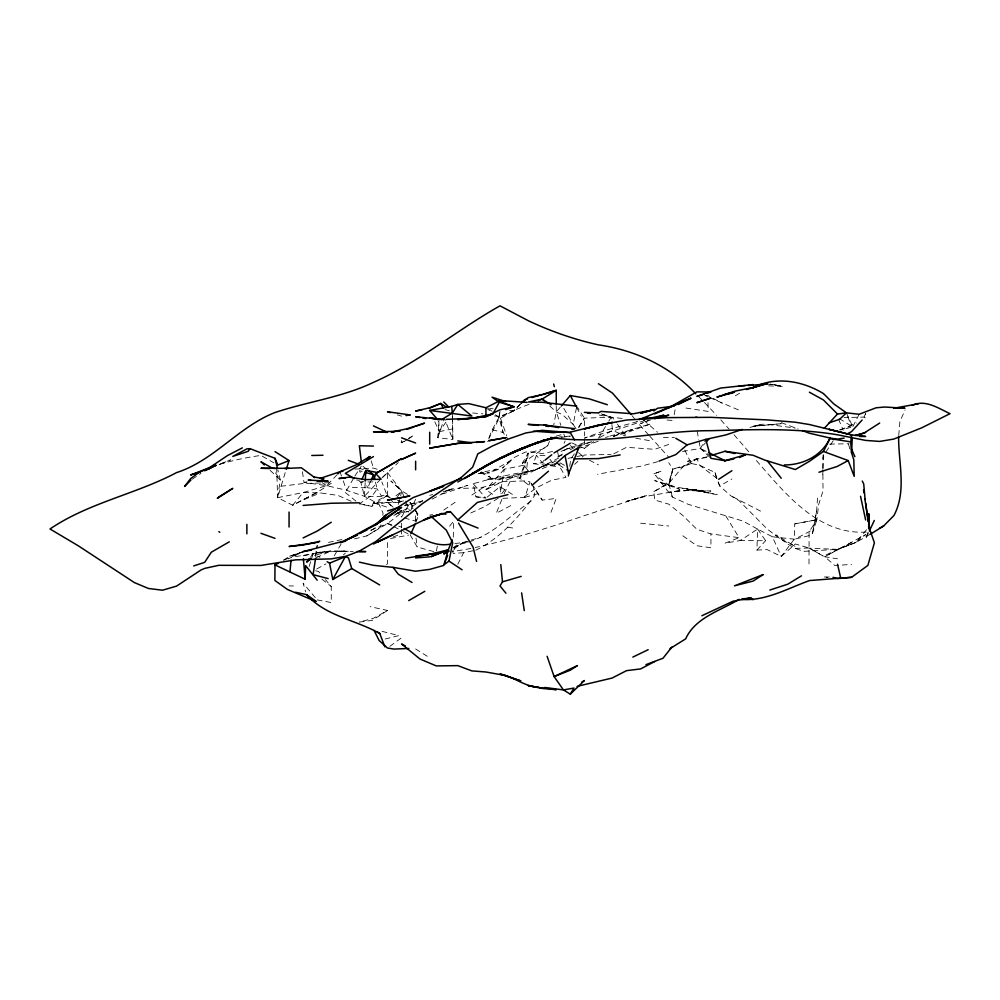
<?xml version="1.0" encoding="UTF-8"?>
<svg xmlns="http://www.w3.org/2000/svg" width="1000" height="1000" viewBox="0 0 1000 1000"><rect width="100%" height="100%" fill="white"/><g stroke="black" fill="none" stroke-linecap="round" stroke-linejoin="round"><path stroke-width="0.75" stroke-dasharray="5 3.75" d="M415.625 520.837L415.625 513.188M556.25 405.737L556.25 411.9L553.75 424.825M571.725 442.887L584.375 448.363L584.375 431.737M584.375 425.688L584.375 418.137L577.55 407.35M382.938 515.45L382.962 512.812L378.938 504.137L364.425 496.287L346.637 490.325L342.013 477.463M809 563.938L809.112 531.825L816.838 519.75L818.662 504.562L823.025 490.85L822.875 470.087M822.9 468.625L823.15 455.425M453.288 537.188L453.65 521.15L447.238 529.05M822.812 474.475L822.925 469.812M822.962 468.263L823.288 454.263M870.188 534.312L856.062 542.388L837.5 549.362L823.438 556.188L809.175 548.025L795.312 543.987L781.25 556.487L767.188 549.612L756.912 550.1L757.6 529.087L743.213 521.163L688.1 504.263L672.425 497.075L655.612 475.375L668.75 485.05L667.013 483.963L679.725 489.3L654.688 480.588L675.537 486.887L717.188 494.688L696.875 490.175L682.812 488.237L708.213 492.65L696.875 490.175L710.925 491.075L683.775 490.525L696.875 489.688L668.75 492.3L681.575 490.363L645.425 496.425L626.562 501.438L647.438 495.262L626.562 501.438M757.6 529.087L765.612 540.712L740.325 540.525L739.062 537.675L725 543.212L740.325 540.525L757.6 529.087L772.4 536.788L781.25 556.487L794.237 539.175L794.762 523.875L816.838 519.75L812.425 533.438L809.375 535.575L795.312 539L813.3 529.412L816.612 511.25L817.775 494.35M452.638 418.775L452.837 439.5L437.762 437.7L438.812 420.863L439.3 431.675L437.762 437.7L444.387 418.375L452.837 439.5L452.275 413.088L452.55 417.362M365.175 482.612L364.425 496.287L387.5 496.5L390.312 497.55M549.438 441.4L547.762 445.588L542.188 449.288L528.125 453.113L526.912 467.425L528.125 470.588L519.738 478.125L509.712 477.35L492.312 478.525L473.175 483.713L475.962 496.838L485.938 498.125L473.175 483.713M898.737 435.5L899.9 421.562L905.075 409.938M315.8 556.825L317.188 545.375L315.525 555.075L312.2 557.712M520.562 403.7L514.062 410.7L498.925 417.388L492.2 429.75L487.413 441.512M500 411.325L499.012 418.587L488.775 438.812M569.725 466.388L570.837 458.9L574.888 453.125M331.25 483.312L317.188 492.4L292.675 505.225L277.638 497.675L280.287 479.913L277.825 469.825M528.125 470.588L522.312 463.363L528.125 453.113L525.112 464.988L504.288 469.2L500.35 493.125M499.738 412.837L498.925 417.388L503.062 432.488L507.825 438.762M674.212 414.675L675.512 407.3M436.425 550.962L437.638 544.388M823.6 455.45L823.037 458.375L825.075 453.3M816.612 511.25L812.425 533.438L813.3 529.412M401.163 442.6L401.562 440.55L402.262 442.775L401.163 442.6L402.262 442.775L407.3 439.5M576.487 407.675L573.2 424.462L576.05 428.775M725.75 515.862L739.062 537.675L710.938 533.925L696.875 529.275L682.812 515.475L668.75 504.15L654.688 500.012L653.863 491.562L669.463 483.375L672.837 469.087L668.75 462.75M342.075 489.212L326.587 485.65L303.125 492.55L277.638 497.675L285.837 470.562M398.225 504.363L400.262 497.088M400.675 495.637L401.8 490.938L390.9 481L401.562 491.037L387.5 472.612L383.288 471.25M380.962 524.775L380.175 527.45L366.737 535.925L354 539.012M309.15 566.45L313.137 553.7L331.25 550.825L351.863 551.362M502.863 498.338L524.888 497.337L529.963 481.9L524.575 480.913L502.25 481.662L485.938 489.75L493.288 494.712M528.125 484.625L519.738 478.125L528.125 453.113M867.812 532.5L865.625 538.987L868.725 532.362M416 522.15L417.95 516.788L417.85 514.15L410.05 502.413L401.562 517.087L397.537 512.837M555.625 466.362L533.312 463.725L536.438 455.288L547.087 455.775M550.925 512.362L556.25 498.425L542.188 500.1L529.963 481.9L531.663 483.938M501.85 499.412L496.287 513.288L510.938 505.513M504.075 493.862L512.962 475.475C528.013 472.8 542.562 467.7 556.25 460.775M514.487 409.65L514.062 410.7L500 416.337L494.438 415.95M519.738 478.125L525.112 464.988M410.588 510.913L415.625 499.2M389.4 497.625L387.5 495.2L373.438 502.812L371.85 506.4L359.375 503.9L373.438 494.137L377.2 488.913L375.363 481.85M370.637 481.287L367.738 487.788L351.425 487.55M864.025 417.088L865.625 413.512L865.475 418.1L864.025 417.088L844.087 417.587M564.062 443.325L565.163 440.925M457.812 564.237L463.625 552.675L474.3 550.5M859.137 414.263L852.788 426.838L851.562 427.725M346.637 490.325L354.125 477.375M354.875 476.075L361.275 466.175M334.288 555.75L341.125 543.95M578.913 427.525L584.375 418.137L611.163 417.238L625.212 418.787M682.537 451.488L700.375 448.462L705.788 439.387M598.438 438.263L605.588 426.438M608.775 421.175L611.163 417.238L598.438 412.887M475.825 550.2C500.375 538.312 518.825 516.862 534.788 495.35L533.362 485.988L542.188 500.1M825.9 452.038L833.275 440.65M578.45 427.25L584.375 418.137M453.587 550.337L457.812 544.2L453.55 547.663L457.812 545.925L453.975 548.112M434.812 421.763L439.3 431.675L446.213 421.763M543.812 460.412L542.188 462.738L533.312 463.725M397.5 496.712L401.8 490.938L408.088 494.7M501.7 493.688L506.863 486.925M310.363 557.3L313.137 553.7L291.312 557.337M866.587 529.675L855.987 542.35L865.625 534.637L824.712 556.775L834.963 565.612L851.562 564.362M669.463 482.55L682.812 466.838L696.875 458.425L699.538 465.188L716.363 477.975L719.712 486.012L730.863 495.812L739.062 500.637L767.188 529.025L781.25 539.675L795.312 546.425L775.738 534.862L787.837 544.113L795.312 548.375L803.425 551.35L837.5 549.362L856.062 542.388L839.212 548.9L824.712 556.775L837.5 558.8M560.262 407.225L556.25 411.9L560.862 425.312M504.288 469.2L485.938 489.75L500 479.125L533.9 470.062L485.938 479.425L500 479.113L509.712 477.35M709.875 457.337L700.375 448.462L705.175 443.137M756.912 550.1L765.612 540.712M386.562 564.688L387.5 563.688L387.5 540.612M380.75 479.062L364.425 496.287L360.838 482.125L356.95 479.938M302.413 471.725L304.025 482.438L326.587 485.65L337.9 473.888M520.388 404.125L514.062 410.7L509.575 410.288M375.325 527.688L370.625 530.775M574.637 464.375L577.888 461.262M582.212 457.1L584.375 455.025L611.025 454.462M381.875 477.987L387.5 472.612L387.5 496.5L381.875 481.962M382.938 477L398.275 462.587M343.413 554.938L345.312 553.2M672.425 497.075L668.6 483.05L672.837 469.087L682.812 466.838L691.287 463.5L696.875 458.425M487.113 497.175L500 486.688L514.062 495.438M531.188 500.962C507.625 517.337 487.938 540.112 457.812 544.487M366.737 535.925L387.5 523.562L401.562 512.762L408.587 511.425M395.9 495.825L401.9 491.275L405.15 499.65M524.138 496.9L536.475 487.775L551.587 480.262L565.925 477.375L556.987 462.05M389.85 646.325L401.562 637.775M584.375 448.363L593.75 441.625M547.762 445.588L522.312 463.363M443.75 510.05L457.812 500.462M192.2 479.2L200.938 473.338M471.875 495.025L485.938 485.637M387.5 610.475L372.337 620.35L359.375 622.075L373.438 618.288L387.5 610.475L370.138 606.65M408.562 438.688L413.612 435.412L408.787 438.375M558.8 457.962L528.125 473.663L514.062 476.912L500 482.738L480.425 487.9L457.812 488.438L467.812 485.3L443.75 493.625L439.525 494.15M283.4 560.138L289.525 556.3L303.125 551.688L288.238 558.875M498.25 498.188L484.712 506.613L469.012 513.787M401.562 442.825L403.975 441.337M454.288 548.088L463.013 542.8L454.025 548M735.312 395.825L742.763 391.312M393.888 515.438L401.562 510.838L397.8 512.9M562.5 454.087L556.25 457.75L561.875 455.05M653.863 491.562L668.625 482.887L669.463 483.375L672.837 469.087L691.287 463.5L699.538 465.188L715.013 472.488L719.712 486.012L731.9 478.975M492.2 429.75L503.062 432.488L500.462 418.275L514.425 410.1L531.087 403.5M599.712 437.537L612.5 430.375L625.15 435.962M316.7 569L325.962 563.9M840.238 429.963L856.4 423.075M351.138 501.25L337.85 495.387L320.412 492.938L303.125 492.55L292.675 505.225L317.188 492.4M570.312 449.75L575.625 446.912M283.95 560.175L303.125 551.688M395.662 514.25L422.762 500.825M839.212 548.9L851.562 542.5M613.775 453.775L626.562 447.3L654.688 449.325L668.75 444.425M432.163 499.087L452.925 488.263L443.75 491.75L453.787 488.762L443.25 491.65M316.225 557.725L331.25 550.825L315.525 555.075L319.938 557.3M370.65 530.262L387.5 523.562L393.125 524.975M578.75 446.213L592.863 441.3M219.088 464.525L230.6 459.875L218.75 464.6C232.575 460.45 246.912 457.3 260.938 455.438L273.938 462.863M303.863 499.625L320.412 492.938M453.95 547.487L457.812 545.925M542.188 468.625L554.837 463.638M598.125 441.225L580.013 447.962M328.45 542.425L343.088 539.288M650.462 419.95L640.625 423.663L648.725 420.188M393.125 536.987L401.562 533.862L401.562 529.288M584.375 442.6L560.413 451.538L570.312 448L564.388 449.175M613.9 436.1L632.475 429.538L612.5 436.587L615.087 435.75M839.438 429.95L851.2 425.925L846.425 412.85L852.788 426.838L841.675 429.837M302.625 551.888L289.525 556.3L301.95 552.225M644.875 420.462L612.5 431.138L584.375 438.125L605.612 430.275L639.138 421.138M638.413 497.912L583.5 515.938C547.9 528.062 511.95 539.325 475.213 547.525M576.95 446.2L592.638 441.425M605.525 437.488L608.425 436.6M609.788 436.188L650.788 423.875L626.562 432.762L613.625 436.25M422.738 500.8L404.675 505.525L420.863 502.137M462.663 542.587L469.8 540.475M471.238 540.05L481.238 537.087M556.25 436.125L564.362 433.812M524.888 497.337L537.45 493.812M429.688 495.363L432.7 494.538M657.837 461.65L641.888 466L597.487 474.288M385.188 639.012L398.787 635.612L379.4 630.675M749.925 427.4L763.575 424.038L753.125 426.287L781.25 423.688L753.125 426.287L769.737 424.65L795.312 428.088M707.562 456.662L687.513 461.312L709.475 456.8M304.025 482.438L306.95 481.763M393.175 507.188L387.5 502.188L378.938 504.137L373.438 502.812L402.537 502.337M439.3 431.675L453.3 428.738M568.088 458.35L575.487 456.838M576.975 456.538L584.375 455.025M552.55 451.512L542.188 453.562L528.125 451.65L525.212 452.163L513.062 458.025L502.438 468.125L512.325 459.6L490.825 472.013L500 468.9L480.75 472.337M429.688 515.125L432.575 514.562M303.125 555.837L324.9 551.575L317.188 552.525L345.312 550.925L337.45 551.487L353.175 551.487M816.838 519.75L794.762 523.875M390.525 538.5L408.65 535.112M397.863 513.375L408.225 511.463M470.887 548.488L452.1 551.7M354.888 469.113L373.438 468.062L381.875 470.8M363.9 481.65L360.838 482.125L366.438 482.013M561.038 437.463L570.312 436.087L559.062 436.95M403.663 500.95L393.2 502.488L390.35 498.85M866.237 532.025L865.625 532.1C816.45 534.725 783.6 491.213 754.125 458.013M454.913 543.562L470.337 541.625M280.763 486.287L304.012 483.475L330.763 482.675M478.062 473.387L489.462 472.8L479.2 473.462M704.8 395.7L707.763 395.475L711.75 397.612M463.625 552.675L453.25 553.4L452.4 550.763M795.312 548.375L809.175 548.025M367.837 481.975L373.438 481.863M829.55 444.1L849.15 443.762M768.55 385.863L782.663 386.35L770 384.025M829.362 577.038L823.438 576.962L827.65 577.425M663.375 437.35L674.475 437.55M289.062 585.9L293.45 585.975M837.5 549.362L809.375 548.2L823.438 556.188M472.612 412.975L482.875 413.85M475.962 496.838L484.75 497.587M490.138 408.475L493.125 408.75M667.087 419.988L673.175 420.562M640.625 523.188L668.75 526.013M772.4 536.788L794.237 539.175M767.188 384.038L780.562 385.925L767.188 383.5M399.575 510.637L408.537 511.987M686.012 408.05L708.263 411.438L707.862 398.387M507.713 527.225L514.062 528.212M635.775 438.212L652.663 441.2M356.562 479.963L359.375 480.45M599.25 415.075L611.163 417.238L611.75 423.075M317.188 599.9L331.25 602.55L331.25 586.5L325.4 579.562M359.812 503.75L371.85 506.4L387.5 495.2L381.037 495.475L377.2 488.913L367.738 487.788L365.163 482.512M315.562 570.8L318.587 571.462L321.5 574.938M398.75 526.375L401.562 527.087M552.638 465.55L542.188 462.738L536.438 455.288M410.163 534.825L417.2 547L434.725 551.875M404.375 517.913L415.625 521.188L417.85 514.15L414.738 509.462M362.2 471.463L359.375 470.637L361.3 474.6M445.188 409.588L449.513 410.887M397.337 414.862L401.562 416.188M373.438 502.812L389.35 507.887M359.375 468.312L363.25 469.6M601.25 413.888L612.812 417.825L616.475 422.825M397.337 500.15L401.562 501.712M781.25 422.638L798.125 428.988M709.613 397.575L738.763 410.062M556.25 463.088L559.875 464.637L559.1 460.175M481.4 471.938L486.85 474.312L490.65 477.562L479.55 472.175M705.362 395.675L708.2 396.95M760.588 511.125L730.863 495.812M699.025 441.225L700.375 448.462L707.212 451.863M387.5 523.562L392.837 526.213M394.162 526.875L398.162 528.862M403.5 531.512L408.825 534.163M589.487 460.238L598.438 464.837M713.075 398.325L722.35 403.3M560.087 462.887L565.2 465.712M404.113 503.237L413.062 508.562M839.275 418.562L851.2 425.925M415.625 648.95L429.688 657.8M558.812 464.775L569.038 471.525M321.887 482.537L326.587 485.65M682.812 535.788L696.875 545.737L710.938 547.75L710.938 533.925M485.938 407.75L490.662 411.262M495.387 414.762L498.925 417.388L496.637 415.375M700.375 448.462L709.762 455.6M321.875 579.1L331.25 586.5M362.925 466.3L366.45 469.125M345.312 492.512L358.2 502.95M570.312 445.513L572.65 447.537M578.513 452.575L583.2 456.6M643.55 420.037L657.537 432.262M488.638 408.338L492.075 411.35M549.763 405.988L556.25 411.9L562.312 414.513L573.2 424.462L561.85 405M270.05 470.3L280.287 479.913L273.712 470.2M699.038 397.013L703.363 401.425M704.45 402.525L716.663 415.35M648.662 434.963L636.812 421.712M649.663 436.012L668.75 457.287M387.5 502.188L392.525 507.512M720.825 419.9L729.013 429.038M734.038 434.762L749.188 452.275M315.312 597.663L303.125 583.1L305.6 591.812M549.925 459.3L552.775 462.837M632.05 415.675L635.862 420.5M617.4 424.087L625.65 435.337M410.05 502.413L413.95 508.288M576.525 407.188L581.35 416.262M684.762 450.075L691.287 463.5M838.538 419.137L843.25 430.238M405.688 501.037L409.487 510.812M500.462 418.275L506.775 435.838M339.95 471.75L341.5 476.037M415.625 510.087L417.95 516.788M563.775 433.95L564.75 436.838M371.2 460.85L373.438 468.062M848.512 444.113L850.037 449.675M715.013 472.488L716.363 477.975M697.15 431.1L698.763 439.775M557.575 451.25L558.85 458.688M416.012 538.05L417.2 547M500 486.688L500.863 494.012M611.9 424.538L612.5 430.375M276.637 467.675L277.638 497.675M401.562 523.188L401.562 527.762M542.188 466.587L534.462 470.375L549.725 462.95L542.188 466.587M660.95 471.225L653.337 474.062L660.95 471.225"/><path stroke-width="1.5" d="M556.25 404.188L556.25 390.3L532.025 397.5M868.688 528.425L868.763 513.625L868.838 528.938M278.5 563.212L275 564.913L274.875 580.462L287.438 589.45L315.837 601.413M275 564.913L305.163 579.212L305.637 565.6L317.188 580.188M711.8 455.275L725 451.3L753.125 455.288L764.675 460.05L795.312 469.538L809.375 461.35L823.438 451.475L848.188 460.55L854.2 476.362L853.825 459.913L851.562 452.75L852.288 437.512M365.25 481.087L365.838 470.45L377.475 472.512M289.975 571.737L291.05 560.212M568.4 475.95L569.062 470.875M851.562 452.75L850.7 441.863L851.538 435.85M315.575 558.312L313.087 574.637L328.162 578.6M444.375 564.513L449.012 561.112L452.7 542.737L446.325 530.188L430.8 516.125M374.175 479.1L375.65 473.562L401.55 458.612L402.3 459.038L415.625 453.137L401.562 459.5L401.55 458.612L375.65 473.562L381.075 479.25L365.125 479.637L349.263 477.125L338.95 478.512L345.312 477.975M444.3 563.837L448.075 550.4L452.25 539.825M286.3 469.125L289.062 460.55L275 451.625M415.513 523.488L410.887 533.675M447.625 555.413L443.75 565.438L429.688 569.388L415.625 571.213L393.075 567.375L373.438 565.325L359.375 562.137M578.938 447.35L568.625 473.862L565.037 455.562L578.938 447.35L577.325 449.663M361.938 479.525L365.838 470.45M371.213 479.988L373.525 474.787L367.638 470.075M869.35 531.038L874.312 520.45M823.438 451.475L829.938 438.612L850.7 441.863M327.15 561.7L329.562 563.175L332.762 579.513L345.312 556.675L348.45 557.837L351.763 568.55L379.637 584.925M492.85 413.888L472.3 418.263L485.938 416.625L492.85 413.888L499.3 402.175L514.062 406.812L505.575 409.637M830.037 438.062C821.963 455.625 803.213 465.087 784.338 464.938M767.188 384.038L748.162 385.487M500.8 564.612L502.488 581.825L500 585.962L505.938 593.2M547.112 656.3L554.113 676.587L563.425 689.912L570.312 694.163L574 688.062L563.425 689.912L544.85 687.475M441.6 419.625L452.275 413.088L457.812 404.412L468.688 403.612L485.938 407.75L498.938 401.163L501.887 400.688L527.075 402.375M250.037 448.663L248.238 451.275L232.812 456.388L246.875 448.888L250.037 448.663L275 458.3L277.838 465.087L289.062 460.55M309.438 558.5L306.663 562.112L311.1 558.587M671.825 647.113L663 658.25L645.938 664.65M561.275 406.05L570.312 395.525L589.375 398.888L607.362 404.738M824.375 428.212L837.5 414.025L846.425 412.85L859.137 414.263L876.075 407.8L884.638 407.025L904.95 408.237L893.75 408.237L918.363 403.8M366.987 459.75L369.85 456.538L356.112 464.837L339.95 471.75L320.037 478.45M706.137 442.075L709.013 438.888M862.15 420.012L851.562 431.587L846.45 434.338M366.812 459.837L369.85 456.538M337.9 473.888L339.95 471.75L342.938 471.225M521.45 403.025L528.125 397.612L542.225 394.738M870.188 534.312L883.725 525.887L893.925 515.538C906.85 491.2 898.462 463.125 898.612 437.05M548.488 471.2L532.1 485.25M521.575 402.713L524.612 399.75L527.575 398.85M570.312 694.163L584.375 680.55L581.8 682.062M461.287 478.2L429.837 491.163L443.75 486.163L412.95 497.65L386.4 514.8L375.625 524.812L359.375 533.587L367.05 529.825M375.625 524.812L386.4 514.8M446.388 512.013L450.363 511.625L457.812 519.95L477.425 502.4L507.962 494.6M553.975 465.412L565.037 455.562M742.375 429.387L726.087 434.875L705.788 439.387L687.087 444.837L675.825 454.575L659.038 461.112M544.963 460.2L551.737 454.8M553.987 452.987L570.312 443.2M385.213 519.4L401.562 507.325L375.487 524.738L387.5 517.587L345.312 540.538L357.587 534.888M741.875 599.438C765.863 601.175 787.675 588.375 809.625 580.538L851.562 577.312L867.85 565.438L874.412 542.837L869.75 529.3L864.8 498.725M653.75 410.938L657.537 408.25L674.25 406.025M190.95 480.037L184.562 486.463L190.625 478.6L199.725 471.975L216.225 465.262L207.25 469.6L210.975 467.675M718.675 479.312L731.912 470.712M879.688 423.05L863.838 433.212L855.65 435.45M204.688 470.838L227.525 455.55L242.35 447.875M401.562 459.5L402.3 459.038M331.25 522.25L317.188 531.087L303.125 537.925M538.025 400.737L542.188 399.087L556.25 390.3L543.612 394.475M670.05 648.612L685.662 638.862C695.337 617.475 720.375 610.763 739.062 599.35M801.462 575.825L787.812 584.188L769.837 590.037M485.938 465.525L523.3 447.7L492.312 462.287L464.263 478.562L500 458.175L537.55 442.25M471.875 473.65L485.938 465.675M471.875 474.312C493.312 460.538 516.425 449.462 540.612 441.463L507.413 454.762L540.612 441.463M457.812 481.975L492.312 462.287M485.938 465.988L492.25 462.25M448.888 550.975L443.75 553.95L448.862 551.038M229.312 541.812L211.325 552.2L204.688 562.325L193.713 565.925M332.762 579.513L351.763 568.55M408.738 600.6L424.837 591.312M678.188 404.562L690.812 398.275L639.212 419.675M373.438 456.6L345.312 473.4L354.363 478.488M879.688 528.175L883.725 525.887M668.75 407.812L696.875 391.863L710.938 392L706.712 393.325M848.188 460.55L837.125 466.5L818.938 472.25M654.688 661.562L640.625 668.925L626.562 670.638L612.075 678.062L577.087 686.363M373.438 544L429.688 517.288L423.638 520.062L441.225 513.975L431.125 516.875L450.363 511.625M632.85 657.087L648.175 649.7M500 458.375L514.062 451.7M357.438 534.987L342.425 541.45L303.125 551.613L311.562 550.05M392.887 534.775L377.325 542.038L387.5 537.312M317.188 542.487L319.775 541.287L303.125 545.05L289.062 546.5L315.8 542.75M739.45 457.525L745.8 454.712L725 460.7L710.938 458.325L705.788 439.387M690.812 398.275L654.688 413.888M701.862 615.75L733 601.237L750.863 597.925L753.125 599.788M429.15 408.288L440.875 403.438L446.763 407.413M329.562 563.175L345.312 556.675M204.688 470.337L210.45 468.013M514.062 451.575L528.125 445.887L556.25 437.312M447.875 549.9L430.85 556.7L447.5 550.075L427.525 554.788M211.775 466.788L190.625 475L200.475 471.737M415.625 426.375L424.525 423.15L406.4 428.925L391.262 432.075L394.2 431.838M407.188 429.288L414.212 426.863M528.125 445.8L546.4 439.6L542.05 440.988M829.087 422.863L839.675 419.263L846.425 412.85L833.787 403.913L823.688 393.8M657.3 417.312L663.812 415.163L649.275 418.363M429.688 410.438L451.725 406.375L457.812 404.412L471.875 416.062L429.688 410.438L437.788 419.7M387.5 510.925L399.188 507.25M703.9 394.2L696.875 396.413L720.612 388.062L753.125 384.575M643.538 418.45L647.812 417.163M746.462 389.538L767.188 383.5L750.312 388.413M340.3 542.688L345.637 541.138M502.488 581.825L521.188 576.375M855.775 435.35L865.625 432.488M734.4 392.212L716.912 397.1L734.825 391.2L755.588 386.962L753.125 387.587C775.775 375.962 802.45 380.863 823.438 393.562M654.688 409.387L640.625 413.212L654.163 409.588L633.325 413.8L601.05 411.4L598.438 412.887L584.375 412.388M554.95 437.5L542.188 440.763L554.837 437.525M654.712 418.65L668.75 415.163L654.688 418.35L665.2 415.962M912.025 405.45C925.138 399.012 938.388 408.3 950 413.675L921.875 427.762L893.75 439.087L879.688 441.413L865.625 440.412L837.5 434.787C795.7 427.912 753.112 429.562 710.938 430.688C657.463 430.5 603.938 445.487 550.725 437.438M570.312 432.137L597.312 425.475L626.562 420.037L668.062 417.612L710.938 417.337L767.188 419.913L795.312 422.212L809.375 424.525L851.562 434.9L865.625 436.45L860 436.5M551.038 438.562L547.137 439.513L557.95 437.912M574.525 439.938L570.312 432.587L542.188 430.337L525.887 432.95L508.325 439.05L492.3 446.037L477.788 453.9L472.675 467.175L461.675 477.075L422.8 503.338L376.112 541.337L359.375 551.062L345.8 556.312L331.25 558.888L295.675 559.85L260.938 565.438L218.75 565.312L204.688 568.4L200.875 570.062L176.562 586.112L162.5 590.212L148.438 588.475L134.375 582.575L78.125 545.7L50 528.987C88.825 502.638 135.55 494.288 176.562 472.6C214.1 460.55 238.65 426.65 275 412.525C307.575 401.637 342.2 397.337 373.438 382.375C418.787 362.375 456.987 330.012 500 305.837L528.55 320.838C550.825 331.337 574.188 339.462 598.225 344.825L598.438 344.862C635.275 350.2 670.238 366.287 695.788 393.812M734.5 392.125L725 394.325L732.025 393.013M402.938 497.463L409.837 495.863L387.5 500.062L401.562 497.788M571.775 429.312L574.7 428.663L544.025 425.062L528.125 424.387L538.488 425.425M551.087 404.75L542.188 399.087L528.462 401.975L542.188 402.287L576.788 406.15M722.188 459.862L725 460.7L733.787 458.963M438.05 553.1L405.387 558.237M421.737 409.925L415.625 411.025L429.688 407.762L440.875 403.438L443.175 408.013M620.175 454.913L598.45 458.6L573.9 458.875M844.163 438.088L837.5 439.15L830.662 438.188L809.375 433.212L802.337 430.575M405.938 415.562L410.3 414.938L387.5 411.763L390.312 412.65M429.688 554.2L433.837 553.638M415.625 556.05L433.762 553.675M438.088 553.088L435.25 553.45L438.425 553.162M498.938 401.163L514.062 406.812L500 409.787L485.938 416.625L457.812 419.538L471.287 418.35L446.087 419.363M742.013 598.987L750.863 597.925M476.125 442.438L484.625 441.613L457.812 443.387L429.688 448.15L457.812 443.387L471.875 442.85L457.812 440.913M321.325 479.062L324.075 478.825L313.625 476.9M851.562 577.312L837.5 578.525L832.975 577.312M303.125 505.438L331.25 503.25L359.375 502.812M415.625 557.925L429.688 556.838M639.375 418.738L654.688 418.1M739.062 385.887L745.125 385.625M284.6 468.488L301.337 467.762L314.75 477.625M408.825 648.475L393.975 649.075L387.5 648.037L379.137 640.512L374.075 630.413M400.075 431.262L373.438 431.812L387.5 432.4L373.438 425.913M311.775 455.487L323 455.25M450.262 544.15C432.962 547.45 418.45 536.287 404.125 528.538M695.612 417.287L696.875 417.275M289.062 468.312L260.938 468.263L269.725 468.512M317.188 481.2L328.2 481.2L308.137 480.062L311.15 480.438M359.375 551.587L365.75 551.587L357.362 551.525M373.438 446.062L359.375 445.75L361.375 462.337M570.312 432.587L560.363 431.863L553.475 432.65L533.488 431.15M275.475 468.488L272.413 468.212L260.938 461.75L264.35 464.963M545.887 426.175L548.85 426.475M443.013 419.462L415.625 416.775L419.975 417.537M539.362 687.562L543.663 688.088M441.15 419.513L429.688 417.925L439.525 419.6M538.488 687.113C524.45 686.825 513.638 676.413 500 674.013L520.725 680.863M548.85 688.6L556.25 689.675L542.188 688.438L528.125 685.612L537.962 687.312M558.625 427.6L544.025 425.062L551.663 426.413M422.875 418.05L425.763 418.562M587.35 412.925L590.325 413.462M441.287 513.413L445.825 514.237M295.525 592.238L306.537 594.65L316 601.213M725 451.3L734.837 453.562M851.562 434.9L828.95 429.312L840.925 432.262M365.037 472.3L373.525 474.787L374.625 479.025M505.625 401.55L492.062 397.188L498.013 401.388M520.575 680.825L504.35 675.3L485.938 672L471.875 670.9L457.812 665.638L436.238 665.913L420.025 659.038L401.562 643.975L405.312 645.875M260.938 533.3L275 538.35M401.562 437.812L415.625 442.987M348.3 460.325L359.05 464.35M457.812 519.95L478.062 528.1M384.875 646.85L379.8 633.55C355.613 619.725 325.962 616.375 306.537 594.65M708.587 452.537L725 460.7M809.375 392.2L823.438 399.975L837.5 414.025M675.8 438.312L687.087 444.837M412 582.475L398.263 574.175L393.075 567.375M449.012 561.112L462.088 569.8M598.438 383.738L612.5 393.125L631.087 414.475M377.25 631.788L379.8 633.55M218.863 531.613L219.775 532.263M542.188 399.087L544.35 401.062M443.75 401.975L448.787 407.088M767.188 460.75L781.25 478.237M458.562 523.125L473.1 547.2L476.575 561.438M570.312 395.525L575.825 405.887M862.288 481.037L863.737 484.05L865.1 499.5M851.45 448.925L854.9 456.675M553.638 384.025L554.325 386.65M275 458.3L277.475 468.387M860.537 496.262L865.625 519.975M837.513 564.15L840.788 578.488M865.625 503.013L868.025 521.25M521.625 592.875L524.263 610.638M863.538 489.875L863.962 492.825M303.375 558.763L305.163 579.212M451.725 406.375L452.275 413.088M485.938 407.75L485.938 415.513M429.688 432.238L429.688 444.113M415.625 461.213L415.625 469.837M289.062 512.038L289.062 527.025M246.875 524.35L246.875 533.85M218.75 497.013L217.325 498.375L232.812 488.363L218.75 497.013M577.413 665.6L570.312 670.188L554.113 676.587L577.413 665.6M763.1 574.625L753.125 581.075L734.438 585.837L763.1 574.625M697.875 402.35L696.875 402.713L710.938 398.038L697.875 402.35M598.438 425.163L584.375 428.888L612.5 422.375L598.438 425.163M505.925 437.663L488.8 440.712L505.925 437.663"/></g></svg>
